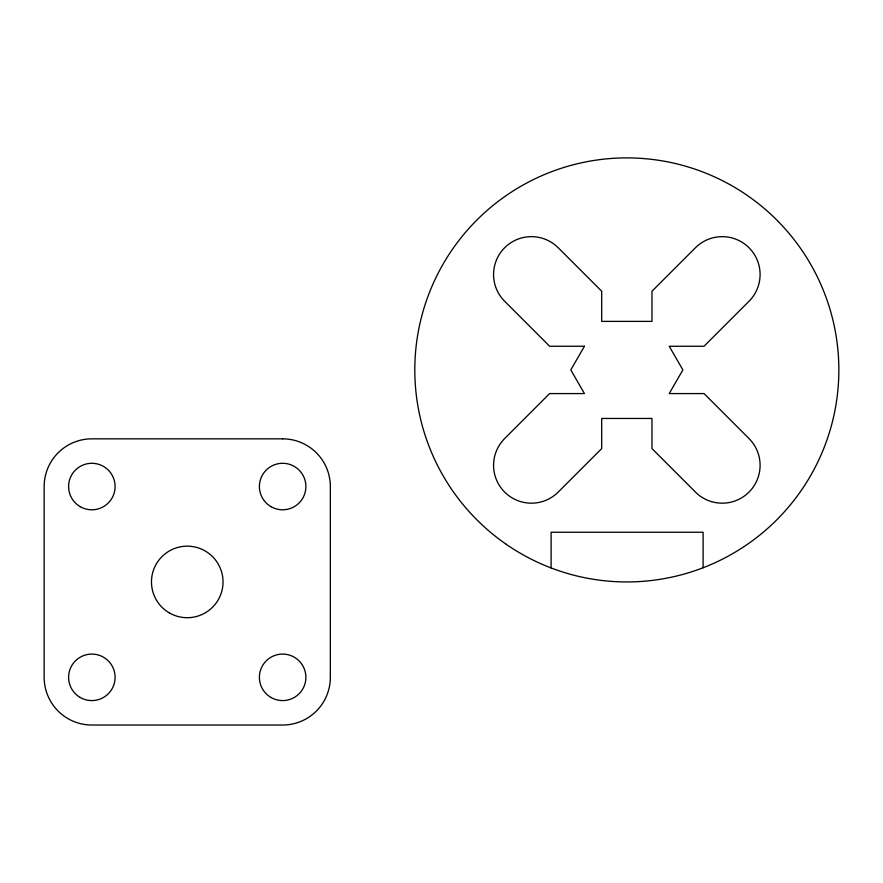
<?xml version="1.0" encoding="UTF-8"?>
<svg xmlns="http://www.w3.org/2000/svg" width="883" height="883" viewBox="0 0 883 883"><rect width="100%" height="100%" fill="white"/><g stroke="black" fill="none" stroke-linecap="round" stroke-linejoin="round"><path stroke-width="1.32" d="M703.111 567.736L703.111 532.25L551.102 532.25L551.102 567.946M584.447 346.257L570.782 369.911L584.447 393.575L549.623 393.575L504.657 438.553A37.859 37.859 0 0 0 504.657 492.096A37.859 37.859 0 0 0 558.199 492.096L601.687 448.608L601.687 418.454L651.974 418.454L651.974 448.608L695.462 492.096A37.859 37.859 0 0 0 749.005 492.096A37.859 37.859 0 0 0 749.005 438.553L704.038 393.575L669.215 393.575L682.879 369.911L669.215 346.257L704.038 346.257L749.005 301.28A37.859 37.859 0 0 0 749.005 247.737A37.859 37.859 0 0 0 695.462 247.737L651.974 291.224L651.974 321.379L601.687 321.379L601.687 291.224L558.199 247.737A37.859 37.859 0 0 0 504.657 247.737A37.859 37.859 0 0 0 504.657 301.28L549.623 346.257L584.447 346.257M282.637 438.84L91.843 438.84A47.693 47.693 0 0 0 44.15 486.533L44.15 677.327A47.693 47.693 0 0 0 91.843 725.031L282.637 725.031A47.693 47.693 0 0 0 330.341 677.327L330.341 486.533A47.693 47.693 0 0 0 282.637 438.84M506.202 544.281A212.019 212.019 0 0 0 838.144 387.196A212.019 212.019 0 0 0 536.147 178.267A212.019 212.019 0 0 0 506.202 544.281M271.015 697.471A23.256 23.256 0 0 0 305.893 677.327A23.256 23.256 0 0 0 271.015 657.195A23.256 23.256 0 0 0 271.015 697.471M80.221 506.676A23.256 23.256 0 0 0 115.099 486.533A23.256 23.256 0 0 0 80.221 466.401A23.256 23.256 0 0 0 80.221 506.676M271.015 506.676A23.256 23.256 0 0 0 305.893 486.533A23.256 23.256 0 0 0 271.015 466.401A23.256 23.256 0 0 0 271.015 506.676M80.221 697.471A23.256 23.256 0 0 0 115.099 677.327A23.256 23.256 0 0 0 80.221 657.195A23.256 23.256 0 0 0 80.221 697.471M169.359 612.912A35.773 35.773 0 0 0 223.024 581.93A35.773 35.773 0 0 0 169.359 550.948A35.773 35.773 0 0 0 169.359 612.912"/></g></svg>
